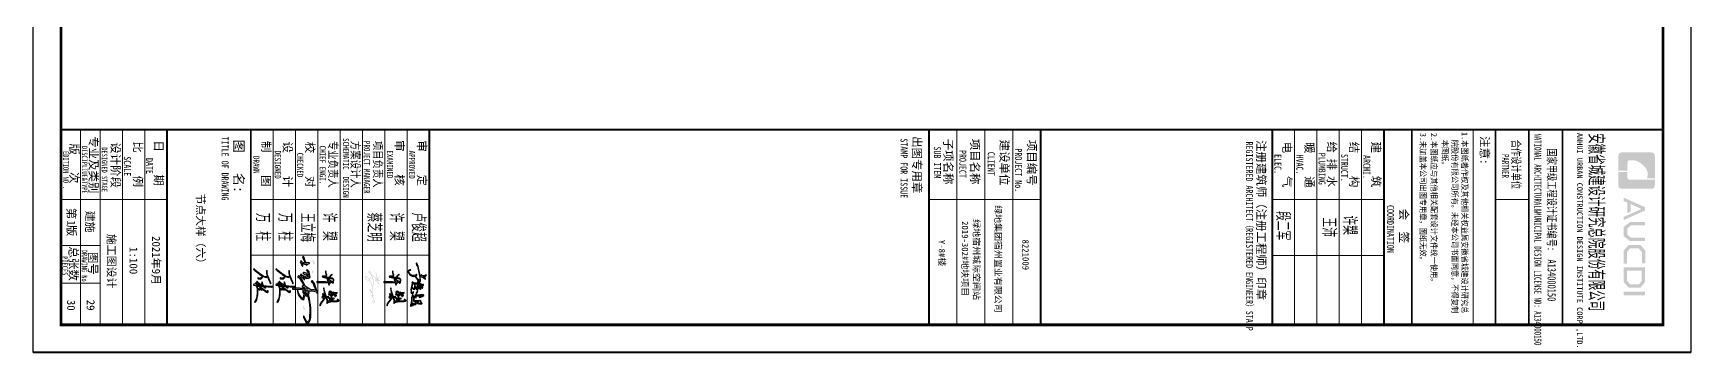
# Model space of a CAD drawing. Extents: x -668857 to 154266, y -275694 to 291306.
# Drawn here: x 90857 to 105707, y 140926 to 143788 of the extents above; entities that cross this region are included whole.
import ezdxf
from ezdxf.enums import TextEntityAlignment as Align

# ---------------------------------------------------------------- set-up
doc = ezdxf.new("R2010")
doc.units = 0
doc.header["$LTSCALE"] = 1000
doc.layers.get('0').update_dxf_attribs({"linetype": 'CONTINUOUS'})
doc.layers.add('yichutu', color=7, linetype='CONTINUOUS')
doc.layers.add('图签文字', color=4, linetype='CONTINUOUS')
for name, color, linetype, lineweight in [('可改文字', 6, 'CONTINUOUS', 18), ('图框', 9, 'CONTINUOUS', 18), ('图签', 147, 'CONTINUOUS', 18)]:
    doc.layers.add(name, color=color, linetype=linetype, lineweight=lineweight)
doc.styles.add('HT', font='simhei.ttf')
doc.styles.add('宋体', font='', dxfattribs={"height": 50})
doc.styles.add('建筑图签-1', font='simhei.ttf', dxfattribs={"width": 0.7})
doc.styles.add('建筑图签-2', font='TXT.shx', dxfattribs={"width": 0.5, "bigfont": 'HZTXT.shx'})
doc.styles.get('宋体').set_extended_font_data('SimSun')

# ---------------------------------------------------------------- blocks, each defined once
blk = doc.blocks.new('院标1')
h = blk.add_hatch(color=150)
h.dxf.hatch_style = 1
edge = h.paths.add_edge_path()
edge.add_spline(control_points=[(116373, 648379), (116379, 648379), (116382, 648379), (116391, 648379), (116391, 648379), (116391, 648379), (116616, 648379), (116616, 648379), (116616, 648379), (116616, 648379), (116616, 648054), (116616, 648054), (116616, 648054), (116616, 648054), (116108, 648054), (116108, 648054), (116108, 648054), (116028, 648054), (115963, 648111), (115963, 648199), (115963, 648199), (115963, 648199), (115963, 649215), (115963, 649215), (115963, 649215), (115963, 649295), (116018, 649360), (116108, 649360), (116108, 649360), (116108, 649360), (116897, 649360), (116897, 649360), (116897, 649360), (116897, 649360), (116897, 649080), (116897, 649080), (116897, 649080), (116897, 649080), (116566, 649140), (116356, 648859), (116356, 648859), (116245, 648719), (116240, 648545), (116247, 648466), (116247, 648466), (116254, 648386), (116247, 648466), (116247, 648466), (116247, 648466), (116247, 648466), (116258, 648374), (116373, 648379)], knot_values=[0, 0, 0, 0, 0.071429, 0.071429, 0.071429, 0.107143, 0.142857, 0.142857, 0.142857, 0.178571, 0.214286, 0.214286, 0.214286, 0.25, 0.285714, 0.285714, 0.285714, 0.321429, 0.357143, 0.357143, 0.357143, 0.392857, 0.428571, 0.428571, 0.428571, 0.464286, 0.5, 0.5, 0.5, 0.535714, 0.571429, 0.571429, 0.571429, 0.607143, 0.642857, 0.642857, 0.642857, 0.678571, 0.714286, 0.714286, 0.714286, 0.75, 0.785714, 0.785714, 0.785714, 0.821429, 0.857143, 0.857143, 0.857143, 0.928571, 1, 1, 1, 1], degree=3, periodic=0)
h = blk.add_hatch(color=150)
h.dxf.hatch_style = 1
edge = h.paths.add_edge_path()
edge.add_spline(control_points=[(117268, 649215), (117268, 649215), (117268, 648199), (117268, 648199), (117268, 648199), (117268, 648114), (117212, 648054), (117123, 648054), (117123, 648054), (117123, 648054), (116663, 648054), (116663, 648054), (116663, 648054), (116663, 648054), (116663, 648379), (116663, 648379), (116663, 648379), (116663, 648379), (116865, 648379), (116865, 648379), (116865, 648379), (116907, 648379), (116941, 648413), (116941, 648455), (116941, 648455), (116941, 648455), (116941, 649360), (116941, 649360), (116941, 649360), (116941, 649360), (117123, 649360), (117123, 649360), (117123, 649360), (117204, 649360), (117268, 649306), (117268, 649215)], knot_values=[0, 0, 0, 0, 0.1, 0.1, 0.1, 0.15, 0.2, 0.2, 0.2, 0.25, 0.3, 0.3, 0.3, 0.35, 0.4, 0.4, 0.4, 0.45, 0.5, 0.5, 0.5, 0.55, 0.6, 0.6, 0.6, 0.65, 0.7, 0.7, 0.7, 0.75, 0.8, 0.8, 0.8, 0.9, 1, 1, 1, 1], degree=3, periodic=0)
blk = doc.blocks.new('ljc')
at = {"linetype": 'Continuous'}
h = blk.add_hatch(color=0, dxfattribs=at)
h.paths.add_polyline_path([(2023, 1568), (2019, 1564), (2020, 1562), (2024, 1562), (2022, 1552), (1955, 1538), (1933, 1530), (1930, 1527), (1929, 1525), (1931, 1523), (1944, 1524), (1946, 1526), (1942, 1528), (1960, 1535), (1967, 1535), (1975, 1538), (1985, 1539), (1998, 1543), (2010, 1544), (2018, 1547), (2025, 1546), (2035, 1549), (2061, 1550), (2052, 1537), (2042, 1528), (2028, 1521), (2023, 1521), (2018, 1526), (2015, 1527), (2013, 1525), (2013, 1521), (2019, 1516), (2022, 1508), (2022, 1494), (2012, 1477), (2000, 1469), (1988, 1467), (1982, 1473), (1980, 1480), (1978, 1482), (1978, 1475), (1981, 1468), (1988, 1463), (1994, 1463), (2005, 1467), (2018, 1478), (2027, 1493), (2028, 1504), (2025, 1517), (2033, 1518), (2054, 1533), (2067, 1549), (2067, 1552), (2064, 1555), (2029, 1553), (2036, 1575), (2049, 1591), (2047, 1593), (2043, 1592), (2028, 1573), (2025, 1589), (2021, 1597), (2018, 1599), (2017, 1597), (2020, 1590)])
h.paths.add_polyline_path([(2081, 1522), (2081, 1528), (2075, 1541), (2093, 1562), (2097, 1572), (2094, 1577), (2087, 1576), (2089, 1572), (2092, 1572), (2091, 1567), (2080, 1551), (2066, 1537), (2065, 1535), (2067, 1533), (2073, 1535), (2077, 1523), (2077, 1513), (2072, 1496), (2072, 1492), (2074, 1490), (2078, 1494), (2083, 1510), (2099, 1510), (2119, 1507), (2119, 1500), (2116, 1496), (2108, 1493), (2087, 1496), (2084, 1492), (2087, 1489), (2103, 1488), (2122, 1483), (2140, 1484), (2148, 1482), (2152, 1486), (2152, 1491), (2148, 1488), (2125, 1488), (2114, 1490), (2124, 1499), (2126, 1509), (2121, 1512), (2119, 1511), (2108, 1514), (2124, 1523), (2132, 1532), (2130, 1535), (2121, 1536), (2115, 1533), (2109, 1533), (2123, 1555), (2121, 1559), (2114, 1557), (2116, 1564), (2115, 1569), (2111, 1573), (2105, 1572), (2093, 1554)])
h.paths.add_polyline_path([(2089, 1535), (2097, 1535), (2112, 1551), (2116, 1552), (2111, 1543), (2099, 1528), (2101, 1526), (2114, 1528), (2121, 1531), (2124, 1530), (2118, 1524), (2101, 1515), (2084, 1514), (2084, 1518)], flags=16)
h.paths.add_polyline_path([(2093, 1537), (2095, 1540), (2103, 1546), (2096, 1537)], flags=16)
h.paths.add_polyline_path([(2093, 1544), (2094, 1549), (2106, 1568), (2109, 1569), (2111, 1567), (2108, 1554), (2104, 1550)], flags=16)
h.paths.add_polyline_path([(2141, 1534), (2138, 1533), (2137, 1531), (2142, 1527), (2155, 1522), (2158, 1523), (2153, 1528)])
h.paths.add_polyline_path([(2175, 1522), (2173, 1524), (2172, 1546), (2183, 1545), (2185, 1547), (2183, 1557), (2178, 1566), (2177, 1561), (2180, 1556), (2181, 1550), (2175, 1550), (2170, 1554), (2169, 1574), (2171, 1574), (2175, 1569), (2176, 1571), (2170, 1579), (2167, 1579), (2165, 1577), (2164, 1562), (2166, 1553), (2163, 1553), (2162, 1551), (2167, 1547), (2169, 1537), (2169, 1524), (2166, 1521), (2165, 1517), (2168, 1513), (2170, 1513), (2173, 1517), (2180, 1517), (2178, 1502), (2175, 1500), (2167, 1499), (2175, 1496), (2180, 1497), (2183, 1500), (2184, 1511), (2187, 1521), (2185, 1523)])
h.paths.add_polyline_path([(2233, 1542), (2233, 1564), (2231, 1567), (2215, 1558), (2210, 1557), (2206, 1552), (2211, 1548), (2211, 1551), (2229, 1560), (2228, 1542), (2227, 1537), (2224, 1533), (2220, 1534), (2213, 1542), (2211, 1543), (2209, 1541), (2209, 1508), (2189, 1508), (2187, 1506), (2191, 1503), (2213, 1503), (2217, 1511), (2222, 1516), (2232, 1518), (2234, 1513), (2234, 1505), (2227, 1505), (2232, 1502), (2232, 1500), (2228, 1497), (2229, 1493), (2239, 1495), (2243, 1489), (2243, 1486), (2212, 1492), (2189, 1492), (2179, 1494), (2176, 1496), (2167, 1496), (2164, 1498), (2154, 1499), (2147, 1503), (2144, 1503), (2143, 1501), (2144, 1498), (2153, 1494), (2174, 1491), (2186, 1487), (2211, 1487), (2222, 1484), (2230, 1484), (2243, 1480), (2249, 1480), (2251, 1482), (2244, 1496), (2246, 1499), (2238, 1503), (2239, 1513), (2237, 1520), (2233, 1523), (2224, 1522), (2214, 1516), (2212, 1522), (2213, 1536), (2220, 1530), (2228, 1530), (2230, 1532)])
at = {"color": 0, "linetype": 'Continuous'}
for points in [[(1930, 1527), (1929, 1525), (1931, 1523), (1944, 1524), (1946, 1526), (1942, 1528), (1960, 1535), (1967, 1535), (1975, 1538), (1985, 1539), (1998, 1543), (2010, 1544), (2018, 1547), (2025, 1546), (2035, 1549), (2061, 1550), (2052, 1537), (2042, 1528), (2028, 1521), (2023, 1521), (2018, 1526), (2015, 1527), (2013, 1525), (2013, 1521), (2019, 1516), (2022, 1508), (2022, 1494), (2012, 1477), (2000, 1469), (1988, 1467), (1982, 1473), (1980, 1480), (1978, 1482), (1978, 1475), (1981, 1468), (1988, 1463), (1994, 1463), (2005, 1467), (2018, 1478), (2027, 1493), (2028, 1504), (2025, 1517), (2033, 1518), (2054, 1533), (2067, 1549), (2067, 1552), (2064, 1555), (2029, 1553), (2036, 1575), (2049, 1591), (2047, 1593), (2043, 1592), (2028, 1573), (2025, 1589), (2021, 1597), (2018, 1599), (2017, 1597), (2020, 1590), (2023, 1568), (2019, 1564), (2020, 1562), (2024, 1562), (2022, 1552), (1955, 1538), (1933, 1530), (1930, 1527)], [(2016, 1561), (2015, 1560), (2017, 1560), (2016, 1561)], [(2017, 1562), (2016, 1561), (2019, 1561), (2017, 1562)], [(2066, 1537), (2065, 1535), (2067, 1533), (2073, 1535), (2077, 1523), (2077, 1513), (2072, 1496), (2072, 1492), (2074, 1490), (2078, 1494), (2083, 1510), (2099, 1510), (2119, 1507), (2119, 1500), (2116, 1496), (2108, 1493), (2087, 1496), (2084, 1492), (2087, 1489), (2103, 1488), (2122, 1483), (2140, 1484), (2148, 1482), (2152, 1486), (2152, 1491), (2148, 1488), (2125, 1488), (2114, 1490), (2124, 1499), (2126, 1509), (2121, 1512), (2119, 1511), (2108, 1514), (2124, 1523), (2132, 1532), (2130, 1535), (2121, 1536), (2115, 1533), (2109, 1533), (2123, 1555), (2121, 1559), (2114, 1557), (2116, 1564), (2115, 1569), (2111, 1573), (2105, 1572), (2093, 1554), (2081, 1522), (2081, 1528), (2075, 1541), (2093, 1562), (2097, 1572), (2094, 1577), (2087, 1576), (2089, 1572), (2092, 1572), (2091, 1567), (2080, 1551), (2066, 1537)], [(2084, 1514), (2084, 1518), (2089, 1535), (2097, 1535), (2112, 1551), (2116, 1552), (2111, 1543), (2099, 1528), (2101, 1526), (2114, 1528), (2121, 1531), (2124, 1530), (2118, 1524), (2101, 1515), (2084, 1514)], [(2093, 1544), (2094, 1549), (2106, 1568), (2109, 1569), (2111, 1567), (2108, 1554), (2104, 1550), (2093, 1544)], [(2093, 1537), (2095, 1540), (2103, 1546), (2096, 1537), (2093, 1537)], [(2138, 1533), (2137, 1531), (2142, 1527), (2155, 1522), (2158, 1523), (2153, 1528), (2141, 1534), (2138, 1533)], [(2144, 1503), (2143, 1501), (2144, 1498), (2153, 1494), (2174, 1491), (2186, 1487), (2211, 1487), (2222, 1484), (2230, 1484), (2243, 1480), (2249, 1480), (2251, 1482), (2244, 1496), (2246, 1499), (2238, 1503), (2239, 1513), (2237, 1520), (2233, 1523), (2224, 1522), (2214, 1516), (2212, 1522), (2213, 1536), (2220, 1530), (2228, 1530), (2230, 1532), (2233, 1542), (2233, 1564), (2231, 1567), (2215, 1558), (2210, 1557), (2206, 1552), (2211, 1548), (2211, 1551), (2229, 1560), (2228, 1542), (2227, 1537), (2224, 1533), (2220, 1534), (2213, 1542), (2211, 1543), (2209, 1541), (2209, 1508), (2189, 1508), (2187, 1506), (2191, 1503), (2213, 1503), (2217, 1511), (2222, 1516), (2232, 1518), (2234, 1513), (2234, 1505), (2227, 1505), (2232, 1502), (2232, 1500), (2228, 1497), (2229, 1493), (2239, 1495), (2243, 1489), (2243, 1486), (2212, 1492), (2189, 1492), (2179, 1494), (2176, 1496), (2167, 1496), (2164, 1498), (2154, 1499), (2147, 1503), (2144, 1503)], [(2163, 1553), (2162, 1551), (2167, 1547), (2169, 1537), (2169, 1524), (2166, 1521), (2165, 1517), (2168, 1513), (2170, 1513), (2173, 1517), (2180, 1517), (2178, 1502), (2175, 1500), (2167, 1499), (2175, 1496), (2180, 1497), (2183, 1500), (2184, 1511), (2187, 1521), (2185, 1523), (2175, 1522), (2173, 1524), (2172, 1546), (2183, 1545), (2185, 1547), (2183, 1557), (2178, 1566), (2177, 1561), (2180, 1556), (2181, 1550), (2175, 1550), (2170, 1554), (2169, 1574), (2171, 1574), (2175, 1569), (2176, 1571), (2170, 1579), (2167, 1579), (2165, 1577), (2164, 1562), (2166, 1553), (2163, 1553)], [(2177, 1569), (2176, 1570), (2175, 1567), (2177, 1565), (2177, 1569)]]:
    blk.add_lwpolyline(points, dxfattribs=at)
blk = doc.blocks.new('A$C6AF37BC7')
h = blk.add_hatch(color=256)
h.paths.add_polyline_path([(660, -48), (672, -48), (678, -96)], flags=16)
h.paths.add_polyline_path([(708, 144), (702, 150), (660, 126), (672, 66), (666, 36), (456, -42), (366, -60), (294, -60), (276, -72), (288, -96), (456, -72), (612, -12), (564, -102), (552, -114), (546, -96), (534, -102), (534, -138), (558, -144), (654, -18), (654, 6), (672, 12), (678, -30), (648, -30), (642, -54), (654, -84), (654, -138), (684, -168), (708, -156), (714, -60), (804, -108), (948, -228), (1038, -258), (1062, -258), (1074, -246), (1056, -228), (1032, -228), (954, -192), (786, -60), (708, -30), (714, 24), (756, 30), (816, 54), (954, 48), (972, 66), (948, 84), (810, 84), (702, 48), (690, 120), (726, 132), (720, 144)])
h.paths.add_polyline_path([(852, 216), (864, 216), (870, 174), (840, 198)], flags=16)
h.paths.add_polyline_path([(-312, 282), (-318, 288), (-336, 288), (-348, 276), (-246, 180), (-222, 192), (-222, 210)], flags=17)
h.paths.add_polyline_path([(546, 330), (552, 330), (564, 300), (558, 216), (486, 174), (462, 180), (438, 222)], flags=16)
h.paths.add_polyline_path([(-102, 342), (-48, 336), (-18, 324), (18, 324), (-36, 246), (-174, 96), (-156, 246), (-132, 306)], flags=16)
h.paths.add_polyline_path([(-66, 366), (-72, 372), (-108, 372), (-138, 342), (-168, 288), (-192, 192), (-204, 18), (-228, -78), (-228, 6), (-258, 42), (-306, 48), (-438, 12), (-456, 12), (-468, 24), (-498, 0), (-486, -12), (-420, -12), (-318, 18), (-270, 18), (-252, -6), (-252, -102), (-264, -138), (-240, -156), (-216, -132), (-192, -72), (-174, 60), (-108, 66), (12, 108), (0, 0), (0, -366), (-18, -342), (-24, -372), (-6, -396), (24, -396), (24, -78), (42, 120), (108, 132), (132, 144), (144, 162), (132, 174), (66, 162), (48, 210), (48, 240), (18, 240), (12, 138), (-144, 90), (-114, 138), (-24, 228), (54, 330), (36, 354), (-18, 354)])
h.paths.add_polyline_path([(756, 378), (750, 384), (732, 384), (714, 366), (732, 360), (738, 324), (714, 180), (714, 156), (726, 144), (750, 162), (762, 366)])
h.paths.add_polyline_path([(498, 516), (492, 522), (474, 516), (492, 474), (486, 378), (444, 336), (468, 324), (552, 366), (426, 246), (408, 210), (414, 192), (462, 150), (504, 150), (552, 180), (552, 138), (570, 132), (582, 150), (588, 198), (666, 258), (648, 246), (690, 240), (702, 258), (666, 294), (588, 240), (588, 324), (564, 348), (630, 402), (654, 426), (654, 438), (636, 444), (534, 390), (576, 432), (618, 456), (630, 480), (606, 486), (570, 462), (516, 408), (516, 492)])
h.paths.add_polyline_path([(846, 594), (840, 600), (828, 600), (798, 570), (780, 522), (792, 516), (840, 570), (852, 516), (864, 264), (840, 246), (792, 246), (786, 258), (804, 294), (804, 324), (786, 330), (756, 264), (756, 240), (810, 204), (786, 174), (792, 162), (822, 186), (888, 102), (900, 96), (918, 114), (894, 216), (882, 510), (870, 570)])
at = {"linetype": 'Continuous'}
for points in [[(-66, 366), (-72, 372), (-108, 372), (-138, 342), (-168, 288), (-192, 192), (-204, 18), (-228, -78), (-228, 6), (-258, 42), (-306, 48), (-438, 12), (-456, 12), (-468, 24), (-498, 0), (-486, -12), (-420, -12), (-318, 18), (-270, 18), (-252, -6), (-252, -102), (-264, -138), (-240, -156), (-216, -132), (-192, -72), (-174, 60), (-108, 66), (12, 108), (0, 0), (0, -366), (-18, -342), (-24, -372), (-6, -396), (24, -396), (24, -78), (42, 120), (108, 132), (132, 144), (144, 162), (132, 174), (66, 162), (48, 210), (48, 240), (18, 240), (12, 138), (-144, 90), (-114, 138), (-24, 228), (54, 330), (36, 354), (-18, 354), (-66, 366)], [(-312, 282), (-318, 288), (-336, 288), (-348, 276), (-246, 180), (-222, 192), (-222, 210), (-312, 282)], [(-102, 342), (-48, 336), (-18, 324), (18, 324), (-36, 246), (-174, 96), (-156, 246), (-132, 306), (-102, 342)], [(708, 144), (702, 150), (660, 126), (672, 66), (666, 36), (456, -42), (366, -60), (294, -60), (276, -72), (288, -96), (456, -72), (612, -12), (564, -102), (552, -114), (546, -96), (534, -102), (534, -138), (558, -144), (654, -18), (654, 6), (672, 12), (678, -30), (648, -30), (642, -54), (654, -84), (654, -138), (684, -168), (708, -156), (714, -60), (804, -108), (948, -228), (1038, -258), (1062, -258), (1074, -246), (1056, -228), (1032, -228), (954, -192), (786, -60), (708, -30), (714, 24), (756, 30), (816, 54), (954, 48), (972, 66), (948, 84), (810, 84), (702, 48), (690, 120), (726, 132), (720, 144), (708, 144)], [(498, 516), (492, 522), (474, 516), (492, 474), (486, 378), (444, 336), (468, 324), (552, 366), (426, 246), (408, 210), (414, 192), (462, 150), (504, 150), (552, 180), (552, 138), (570, 132), (582, 150), (588, 198), (666, 258), (648, 246), (690, 240), (702, 258), (666, 294), (588, 240), (588, 324), (564, 348), (630, 402), (654, 426), (654, 438), (636, 444), (534, 390), (576, 432), (618, 456), (630, 480), (606, 486), (570, 462), (516, 408), (516, 492), (498, 516)], [(546, 330), (552, 330), (564, 300), (558, 216), (486, 174), (462, 180), (438, 222), (546, 330)], [(756, 378), (750, 384), (732, 384), (714, 366), (732, 360), (738, 324), (714, 180), (714, 156), (726, 144), (750, 162), (762, 366), (756, 378)], [(846, 594), (840, 600), (828, 600), (798, 570), (780, 522), (792, 516), (840, 570), (852, 516), (864, 264), (840, 246), (792, 246), (786, 258), (804, 294), (804, 324), (786, 330), (756, 264), (756, 240), (810, 204), (786, 174), (792, 162), (822, 186), (888, 102), (900, 96), (918, 114), (894, 216), (882, 510), (870, 570), (846, 594)], [(852, 216), (864, 216), (870, 174), (840, 198), (852, 216)], [(660, -48), (672, -48), (678, -96), (660, -48)]]:
    blk.add_lwpolyline(points, dxfattribs=at)
blk = doc.blocks.new('GFDDDDRG')
at = {"linetype": 'Continuous'}
h = blk.add_hatch(color=0, dxfattribs=at)
h.paths.add_polyline_path([(898707, -158931), (898709, -158928), (898704, -158914), (898704, -158897), (898689, -158882), (898689, -158871), (898666, -158816), (898649, -158759), (898612, -158707), (898600, -158707), (898591, -158721), (898612, -158738), (898635, -158776), (898646, -158816), (898672, -158871), (898672, -158882), (898640, -158874), (898594, -158871), (898565, -158862), (898488, -158813), (898421, -158684), (898396, -158646), (898373, -158623), (898361, -158623), (898352, -158632), (898349, -158649), (898364, -158652), (898370, -158646), (898396, -158678), (898459, -158796), (898439, -158793), (898430, -158805), (898430, -158813), (898453, -158839), (898462, -158839), (898465, -158833), (898453, -158819), (898470, -158828), (898485, -158851), (898479, -158854), (898465, -158848), (898401, -158845), (898384, -158839), (898263, -158839), (898257, -158845), (898257, -158854), (898263, -158859), (898427, -158865), (898488, -158874), (898499, -158885), (898496, -158888), (898473, -158880), (898450, -158885), (898439, -158897), (898442, -158917), (898473, -158946), (898453, -158966), (898453, -158992), (898447, -159006), (898450, -159018), (898447, -159026), (898424, -159015), (898387, -158975), (898364, -158928), (898358, -158900), (898347, -158880), (898344, -158905), (898355, -158952), (898373, -158986), (898410, -159029), (898439, -159047), (898459, -159047), (898468, -159032), (898468, -159006), (898476, -158972), (898488, -158972), (898514, -158983), (898525, -158975), (898519, -158963), (898499, -158954), (898459, -158908), (898485, -158905), (898502, -158911), (898491, -158914), (898488, -158920), (898519, -158940), (898522, -158963), (898528, -158969), (898542, -159044), (898548, -159055), (898554, -159104), (898560, -159116), (898568, -159228), (898563, -159375), (898557, -159407), (898545, -159435), (898534, -159447), (898522, -159447), (898505, -159430), (898468, -159346), (898462, -159340), (898456, -159343), (898456, -159360), (898476, -159415), (898496, -159450), (898517, -159467), (898528, -159470), (898542, -159464), (898557, -159450), (898574, -159415), (898583, -159360), (898586, -159214), (898580, -159136), (898574, -159119), (898563, -159029), (898540, -158949), (898545, -158949), (898557, -158937), (898551, -158926), (898534, -158920), (898554, -158917), (898557, -158903), (898548, -158897), (898525, -158894), (898517, -158882), (898571, -158888), (898580, -158897), (898600, -158891), (898684, -158908), (898701, -158934)])
h.paths.add_polyline_path([(898519, -158856), (898522, -158859), (898508, -158856), (898502, -158848)], flags=16)
h.paths.add_polyline_path([(898344, -158874), (898347, -158877), (898347, -158865), (898341, -158871)], flags=17)
h.paths.add_polyline_path([(898476, -159219), (898479, -159214), (898459, -159173), (898447, -159165), (898445, -159179), (898456, -159205), (898456, -159222), (898468, -159231)], flags=17)
h.paths.add_polyline_path([(898519, -158407), (898522, -158407), (898517, -158410)], flags=16)
h.paths.add_polyline_path([(898557, -158401), (898560, -158399), (898560, -158390), (898551, -158384), (898514, -158390), (898502, -158387), (898485, -158355), (898459, -158283), (898450, -158275), (898445, -158275), (898436, -158286), (898482, -158390), (898462, -158390), (898427, -158378), (898413, -158350), (898398, -158355), (898396, -158367), (898419, -158416), (898421, -158433), (898433, -158450), (898442, -158448), (898442, -158427), (898433, -158396), (898470, -158410), (898496, -158413), (898508, -158427), (898522, -158424), (898534, -158413)])
h.paths.add_polyline_path([(898563, -158597), (898565, -158594), (898560, -158586), (898554, -158551), (898522, -158505), (898511, -158511), (898508, -158525), (898528, -158545), (898534, -158557), (898537, -158574), (898522, -158580), (898465, -158563), (898453, -158563), (898447, -158568), (898447, -158577), (898456, -158586), (898522, -158612), (898528, -158617), (898537, -158615), (898508, -158597)])
h.paths.add_polyline_path([(898571, -158652), (898574, -158649), (898571, -158632), (898554, -158623), (898551, -158629), (898560, -158638), (898540, -158646), (898499, -158643), (898436, -158615), (898413, -158592), (898401, -158597), (898401, -158612), (898427, -158652), (898468, -158689), (898476, -158689), (898479, -158684), (898442, -158638), (898508, -158666), (898551, -158664)])
h.paths.add_polyline_path([(898629, -158543), (898632, -158540), (898623, -158528), (898617, -158528), (898606, -158543), (898603, -158560), (898594, -158571), (898614, -158574)])
h.paths.add_polyline_path([(898649, -158410), (898652, -158407), (898652, -158396), (898632, -158352), (898632, -158338), (898623, -158332), (898614, -158350), (898635, -158401), (898632, -158407), (898637, -158416)])
h = blk.add_hatch(color=256, dxfattribs=at)
h.paths.add_polyline_path([(897805, -158637), (897807, -158635), (897807, -158631), (897799, -158625), (897787, -158637), (897769, -158637), (897738, -158625), (897688, -158595), (897657, -158571), (897649, -158568), (897588, -158517), (897568, -158497), (897559, -158502), (897559, -158506), (897571, -158514), (897579, -158523), (897652, -158581), (897658, -158583), (897672, -158595), (897730, -158632), (897765, -158647), (897786, -158650), (897798, -158646)])
h.paths.add_polyline_path([(897868, -158758), (897870, -158757), (897868, -158743), (897856, -158722), (897846, -158692), (897838, -158680), (897825, -158644), (897822, -158641), (897820, -158631), (897816, -158623), (897811, -158602), (897805, -158589), (897801, -158560), (897801, -158535), (897798, -158527), (897792, -158539), (897792, -158571), (897802, -158616), (897810, -158631), (897811, -158640), (897823, -158670), (897829, -158679), (897835, -158698), (897849, -158727), (897849, -158733), (897858, -158760), (897862, -158763)])
h.paths.add_polyline_path([(897717, -158653), (897718, -158652), (897718, -158647), (897711, -158643), (897685, -158665), (897679, -158667), (897642, -158656), (897636, -158659), (897634, -158667), (897642, -158673), (897655, -158673), (897666, -158677), (897687, -158679), (897700, -158671)])
h.paths.add_polyline_path([(897903, -158820), (897904, -158818), (897904, -158815), (897898, -158809), (897876, -158814), (897853, -158814), (897738, -158802), (897723, -158772), (897717, -158751), (897717, -158739), (897712, -158734), (897705, -158736), (897703, -158745), (897712, -158770), (897712, -158776), (897724, -158799), (897706, -158800), (897681, -158797), (897673, -158782), (897667, -158776), (897691, -158790), (897696, -158790), (897699, -158787), (897694, -158778), (897678, -158770), (897648, -158749), (897643, -158742), (897627, -158725), (897625, -158721), (897618, -158719), (897612, -158725), (897643, -158758), (897664, -158787), (897669, -158794), (897655, -158796), (897628, -158790), (897618, -158790), (897612, -158775), (897613, -158772), (897637, -158772), (897642, -158775), (897645, -158769), (897642, -158766), (897618, -158763), (897610, -158764), (897604, -158748), (897600, -158743), (897592, -158746), (897597, -158764), (897568, -158769), (897562, -158772), (897555, -158781), (897559, -158790), (897562, -158788), (897591, -158793), (897607, -158799), (897616, -158827), (897622, -158863), (897624, -158937), (897622, -158955), (897619, -158962), (897621, -158973), (897618, -158977), (897618, -158989), (897610, -159012), (897610, -159021), (897586, -159073), (897577, -159084), (897579, -159091), (897585, -159096), (897592, -159093), (897604, -159072), (897616, -159042), (897625, -159013), (897633, -158968), (897636, -158931), (897634, -158875), (897631, -158863), (897630, -158836), (897621, -158799), (897636, -158803), (897670, -158806), (897672, -158811), (897666, -158829), (897676, -158839), (897679, -158836), (897679, -158827), (897687, -158814), (897687, -158808), (897718, -158809), (897732, -158812), (897751, -158829), (897763, -158835), (897777, -158838), (897780, -158832), (897754, -158820), (897748, -158812), (897879, -158826), (897889, -158826)])
h.paths.add_polyline_path([(897822, -158907), (897823, -158905), (897823, -158893), (897820, -158889), (897813, -158887), (897808, -158890), (897805, -158896), (897810, -158902), (897805, -158905), (897798, -158904), (897777, -158893), (897738, -158865), (897733, -158859), (897715, -158847), (897703, -158835), (897697, -158835), (897693, -158841), (897693, -158853), (897696, -158859), (897684, -158853), (897667, -158851), (897658, -158859), (897654, -158857), (897640, -158842), (897634, -158845), (897645, -158865), (897658, -158874), (897669, -158874), (897675, -158865), (897681, -158865), (897709, -158880), (897715, -158872), (897706, -158850), (897789, -158913), (897801, -158917), (897811, -158917), (897822, -158910)], flags=17)
h = blk.add_hatch(color=256, dxfattribs=at)
h.paths.add_polyline_path([(898205, -158637), (898207, -158635), (898207, -158631), (898199, -158625), (898187, -158637), (898169, -158637), (898138, -158625), (898088, -158595), (898057, -158571), (898049, -158568), (897988, -158517), (897968, -158497), (897959, -158502), (897959, -158506), (897971, -158514), (897979, -158523), (898052, -158581), (898058, -158583), (898072, -158595), (898130, -158632), (898165, -158647), (898186, -158650), (898198, -158646)])
h.paths.add_polyline_path([(898268, -158758), (898270, -158757), (898268, -158743), (898256, -158722), (898246, -158692), (898238, -158680), (898225, -158644), (898222, -158641), (898220, -158631), (898216, -158623), (898211, -158602), (898205, -158589), (898201, -158560), (898201, -158535), (898198, -158527), (898192, -158539), (898192, -158571), (898202, -158616), (898210, -158631), (898211, -158640), (898223, -158670), (898229, -158679), (898235, -158698), (898249, -158727), (898249, -158733), (898258, -158760), (898262, -158763)])
h.paths.add_polyline_path([(898117, -158653), (898118, -158652), (898118, -158647), (898111, -158643), (898085, -158665), (898079, -158667), (898042, -158656), (898036, -158659), (898034, -158667), (898042, -158673), (898055, -158673), (898066, -158677), (898087, -158679), (898100, -158671)])
h.paths.add_polyline_path([(898303, -158820), (898304, -158818), (898304, -158815), (898298, -158809), (898276, -158814), (898253, -158814), (898138, -158802), (898123, -158772), (898117, -158751), (898117, -158739), (898112, -158734), (898105, -158736), (898103, -158745), (898112, -158770), (898112, -158776), (898124, -158799), (898106, -158800), (898081, -158797), (898073, -158782), (898067, -158776), (898091, -158790), (898096, -158790), (898099, -158787), (898094, -158778), (898078, -158770), (898048, -158749), (898043, -158742), (898027, -158725), (898025, -158721), (898018, -158719), (898012, -158725), (898043, -158758), (898064, -158787), (898069, -158794), (898055, -158796), (898028, -158790), (898018, -158790), (898012, -158775), (898013, -158772), (898037, -158772), (898042, -158775), (898045, -158769), (898042, -158766), (898018, -158763), (898010, -158764), (898004, -158748), (898000, -158743), (897992, -158746), (897997, -158764), (897968, -158769), (897962, -158772), (897955, -158781), (897959, -158790), (897962, -158788), (897991, -158793), (898007, -158799), (898016, -158827), (898022, -158863), (898024, -158937), (898022, -158955), (898019, -158962), (898021, -158973), (898018, -158977), (898018, -158989), (898010, -159012), (898010, -159021), (897986, -159073), (897977, -159084), (897979, -159091), (897985, -159096), (897992, -159093), (898004, -159072), (898016, -159042), (898025, -159013), (898033, -158968), (898036, -158931), (898034, -158875), (898031, -158863), (898030, -158836), (898021, -158799), (898036, -158803), (898070, -158806), (898072, -158811), (898066, -158829), (898076, -158839), (898079, -158836), (898079, -158827), (898087, -158814), (898087, -158808), (898118, -158809), (898132, -158812), (898151, -158829), (898163, -158835), (898177, -158838), (898180, -158832), (898154, -158820), (898148, -158812), (898279, -158826), (898289, -158826)])
h.paths.add_polyline_path([(898222, -158907), (898223, -158905), (898223, -158893), (898220, -158889), (898213, -158887), (898208, -158890), (898205, -158896), (898210, -158902), (898205, -158905), (898198, -158904), (898177, -158893), (898138, -158865), (898133, -158859), (898115, -158847), (898103, -158835), (898097, -158835), (898093, -158841), (898093, -158853), (898096, -158859), (898084, -158853), (898067, -158851), (898058, -158859), (898054, -158857), (898040, -158842), (898034, -158845), (898045, -158865), (898058, -158874), (898069, -158874), (898075, -158865), (898081, -158865), (898109, -158880), (898115, -158872), (898106, -158850), (898189, -158913), (898201, -158917), (898211, -158917), (898222, -158910)], flags=17)
h = blk.add_hatch(color=0, dxfattribs=at)
h.dxf.hatch_style = 1
h.paths.add_polyline_path([(899783, -158692), (899785, -158692), (899787, -158695), (899789, -158694), (899791, -158697), (899801, -158703), (899787, -158707)], flags=16)
h.paths.add_polyline_path([(899767, -158685), (899770, -158685), (899774, -158689), (899774, -158693), (899777, -158703), (899777, -158709), (899762, -158710), (899756, -158708), (899755, -158707), (899754, -158702), (899761, -158691)], flags=16)
h.paths.add_polyline_path([(899567, -158632), (899579, -158635), (899582, -158638), (899585, -158638), (899587, -158641), (899593, -158643), (899594, -158645), (899599, -158650), (899601, -158653), (899611, -158660), (899611, -158664), (899618, -158671), (899620, -158675), (899624, -158679), (899626, -158685), (899628, -158687), (899628, -158689), (899625, -158690), (899623, -158692), (899615, -158693), (899612, -158695), (899600, -158694), (899583, -158682), (899583, -158680), (899573, -158671), (899573, -158669), (899565, -158658), (899565, -158655), (899563, -158651), (899563, -158636)], flags=16)
h.paths.add_polyline_path([(899571, -158624), (899570, -158623), (899562, -158626), (899556, -158631), (899554, -158639), (899553, -158652), (899555, -158654), (899558, -158666), (899561, -158671), (899564, -158674), (899566, -158678), (899571, -158682), (899570, -158683), (899572, -158684), (899580, -158693), (899582, -158693), (899585, -158696), (899595, -158702), (899607, -158704), (899611, -158707), (899615, -158703), (899623, -158702), (899625, -158700), (899629, -158699), (899631, -158697), (899634, -158697), (899634, -158699), (899638, -158704), (899640, -158711), (899643, -158713), (899643, -158716), (899646, -158719), (899648, -158728), (899651, -158730), (899651, -158732), (899655, -158739), (899655, -158743), (899656, -158743), (899657, -158747), (899660, -158752), (899660, -158755), (899663, -158759), (899667, -158773), (899668, -158775), (899670, -158783), (899672, -158787), (899672, -158790), (899676, -158800), (899676, -158804), (899680, -158812), (899679, -158816), (899682, -158821), (899683, -158831), (899685, -158832), (899684, -158835), (899686, -158837), (899687, -158848), (899688, -158851), (899693, -158906), (899692, -158915), (899691, -158919), (899688, -158920), (899685, -158919), (899684, -158915), (899681, -158912), (899679, -158907), (899663, -158883), (899659, -158879), (899656, -158875), (899652, -158871), (899652, -158870), (899649, -158868), (899649, -158865), (899647, -158863), (899646, -158865), (899640, -158859), (899635, -158859), (899631, -158864), (899634, -158867), (899634, -158871), (899637, -158875), (899638, -158878), (899647, -158889), (899648, -158893), (899651, -158895), (899651, -158898), (899655, -158903), (899656, -158907), (899674, -158926), (899681, -158930), (899684, -158933), (899683, -158935), (899686, -158938), (899687, -158945), (899689, -158946), (899689, -158949), (899691, -158952), (899695, -158963), (899695, -158976), (899690, -158975), (899686, -158971), (899683, -158965), (899675, -158960), (899669, -158962), (899667, -158965), (899667, -158969), (899671, -158971), (899671, -158974), (899683, -158991), (899684, -158996), (899691, -159003), (899693, -159010), (899696, -159012), (899695, -159014), (899705, -159035), (899705, -159038), (899710, -159048), (899714, -159064), (899715, -159066), (899715, -159075), (899718, -159083), (899716, -159088), (899712, -159088), (899707, -159084), (899705, -159084), (899702, -159081), (899698, -159079), (899695, -159075), (899686, -159069), (899681, -159071), (899678, -159074), (899679, -159077), (899689, -159086), (899695, -159088), (899701, -159094), (899703, -159094), (899706, -159097), (899713, -159101), (899719, -159101), (899725, -159096), (899727, -159089), (899726, -159070), (899723, -159063), (899723, -159059), (899717, -159044), (899715, -159035), (899712, -159032), (899709, -159021), (899703, -159011), (899702, -159007), (899697, -159001), (899697, -158999), (899695, -158996), (899691, -158987), (899695, -158989), (899703, -158986), (899703, -158981), (899705, -158979), (899705, -158971), (899701, -158952), (899698, -158947), (899692, -158931), (899697, -158928), (899700, -158922), (899699, -158919), (899702, -158917), (899703, -158907), (899702, -158895), (899700, -158892), (899701, -158884), (899700, -158879), (899699, -158876), (899699, -158862), (899697, -158857), (899698, -158855), (899695, -158852), (899696, -158844), (899695, -158836), (899693, -158834), (899690, -158814), (899687, -158812), (899686, -158802), (899681, -158789), (899677, -158773), (899675, -158771), (899675, -158769), (899671, -158759), (899670, -158755), (899663, -158739), (899663, -158737), (899659, -158731), (899659, -158729), (899656, -158726), (899656, -158723), (899651, -158714), (899650, -158710), (899646, -158706), (899646, -158703), (899643, -158702), (899643, -158699), (899639, -158691), (899647, -158686), (899657, -158676), (899664, -158667), (899666, -158663), (899671, -158658), (899671, -158645), (899669, -158643), (899663, -158649), (899658, -158658), (899658, -158660), (899643, -158678), (899636, -158683), (899634, -158683), (899631, -158677), (899626, -158671), (899625, -158668), (899621, -158665), (899619, -158661), (899615, -158657), (899613, -158653), (899593, -158634), (899581, -158627), (899578, -158627), (899575, -158625)])
h.paths.add_polyline_path([(899631, -158527), (899631, -158527), (899627, -158527), (899623, -158531), (899624, -158539), (899630, -158551), (899632, -158552), (899633, -158558), (899637, -158562), (899638, -158565), (899642, -158568), (899643, -158573), (899647, -158575), (899647, -158577), (899660, -158593), (899660, -158595), (899663, -158597), (899664, -158602), (899669, -158609), (899670, -158614), (899674, -158622), (899674, -158627), (899676, -158629), (899677, -158635), (899679, -158637), (899680, -158645), (899683, -158651), (899683, -158652), (899684, -158654), (899686, -158663), (899692, -158682), (899692, -158687), (899699, -158719), (899699, -158722), (899701, -158734), (899700, -158750), (899702, -158752), (899702, -158773), (899699, -158786), (899696, -158784), (899693, -158780), (899689, -158779), (899686, -158782), (899686, -158786), (899693, -158793), (899702, -158796), (899707, -158794), (899710, -158786), (899711, -158777), (899709, -158772), (899711, -158769), (899711, -158750), (899709, -158742), (899710, -158738), (899708, -158734), (899709, -158730), (899707, -158727), (899708, -158723), (899707, -158710), (899704, -158705), (899705, -158702), (899703, -158695), (899702, -158685), (899700, -158683), (899701, -158683), (899694, -158660), (899693, -158653), (899691, -158650), (899690, -158643), (899688, -158642), (899679, -158615), (899687, -158622), (899711, -158645), (899729, -158658), (899734, -158663), (899738, -158663), (899739, -158667), (899759, -158679), (899753, -158686), (899747, -158696), (899743, -158700), (899742, -158707), (899746, -158712), (899751, -158715), (899752, -158715), (899755, -158716), (899768, -158718), (899776, -158718), (899778, -158716), (899779, -158717), (899781, -158722), (899780, -158724), (899782, -158727), (899782, -158735), (899783, -158737), (899783, -158741), (899785, -158745), (899787, -158761), (899791, -158767), (899796, -158767), (899799, -158763), (899799, -158758), (899795, -158744), (899795, -158739), (899791, -158731), (899788, -158715), (899803, -158710), (899816, -158708), (899819, -158703), (899818, -158698), (899816, -158696), (899806, -158693), (899801, -158690), (899797, -158689), (899780, -158681), (899781, -158679), (899779, -158677), (899781, -158673), (899815, -158647), (899819, -158642), (899819, -158639), (899818, -158636), (899811, -158637), (899796, -158651), (899776, -158664), (899775, -158659), (899774, -158658), (899772, -158647), (899771, -158645), (899771, -158641), (899766, -158623), (899767, -158621), (899765, -158620), (899763, -158603), (899761, -158597), (899761, -158590), (899759, -158585), (899759, -158580), (899760, -158578), (899759, -158576), (899759, -158561), (899757, -158559), (899750, -158559), (899746, -158563), (899747, -158576), (899745, -158579), (899748, -158582), (899751, -158591), (899751, -158594), (899754, -158603), (899754, -158611), (899755, -158613), (899755, -158616), (899757, -158618), (899756, -158620), (899760, -158633), (899759, -158636), (899761, -158643), (899763, -158644), (899763, -158651), (899766, -158655), (899765, -158659), (899767, -158661), (899768, -158671), (899767, -158673), (899765, -158673), (899760, -158669), (899757, -158668), (899755, -158665), (899748, -158663), (899739, -158655), (899731, -158651), (899728, -158647), (899713, -158636), (899682, -158606), (899671, -158594), (899662, -158573), (899658, -158567), (899656, -158562), (899653, -158559), (899649, -158550), (899643, -158543), (899643, -158540), (899635, -158533)])
at = {"layer": '图框'}
h = blk.add_hatch(color=256, dxfattribs=at)
h.paths.add_polyline_path([(922489, -158906), (922489, -158969), (922104, -158969), (922104, -158906)])
h.paths.add_polyline_path([(922431, -158530), (922168, -158530), (922168, -158710), (922221, -158772), (922380, -158772), (922431, -158712)], flags=16)
h.paths.add_polyline_path([(922490, -158471), (922109, -158471), (922109, -158732), (922194, -158831), (922408, -158831), (922490, -158733)])
h.paths.add_polyline_path([(922492, -158399), (922434, -158399), (922434, -158196), (922378, -158129), (922219, -158129), (922167, -158196), (922167, -158400), (922107, -158400), (922107, -158169), (922194, -158067), (922408, -158067), (922492, -158166)])
h.paths.add_polyline_path([(922491, -157658), (922491, -157718), (922235, -157718), (922170, -157775), (922170, -157880), (922235, -157937), (922491, -157937), (922491, -157994), (922217, -157994), (922108, -157912), (922108, -157743), (922218, -157658)])
h.paths.add_polyline_path([(922490, -157392), (922490, -157450), (922108, -157621), (922108, -157564), (922425, -157423), (922231, -157335), (922231, -157471), (922173, -157501), (922173, -157311), (922107, -157282), (922107, -157220)])
at = {"color": 0, "linetype": 'Continuous'}
for points in [[(898557, -158401), (898560, -158399), (898560, -158390), (898551, -158384), (898514, -158390), (898502, -158387), (898485, -158355), (898459, -158283), (898450, -158275), (898445, -158275), (898436, -158286), (898482, -158390), (898462, -158390), (898427, -158378), (898413, -158350), (898398, -158355), (898396, -158367), (898419, -158416), (898421, -158433), (898433, -158450), (898442, -158448), (898442, -158427), (898433, -158396), (898470, -158410), (898496, -158413), (898508, -158427), (898522, -158424), (898534, -158413), (898557, -158401)], [(898571, -158652), (898574, -158649), (898571, -158632), (898554, -158623), (898551, -158629), (898560, -158638), (898540, -158646), (898499, -158643), (898436, -158615), (898413, -158592), (898401, -158597), (898401, -158612), (898427, -158652), (898468, -158689), (898476, -158689), (898479, -158684), (898442, -158638), (898508, -158666), (898551, -158664), (898571, -158652)], [(898563, -158597), (898565, -158594), (898560, -158586), (898554, -158551), (898522, -158505), (898511, -158511), (898508, -158525), (898528, -158545), (898534, -158557), (898537, -158574), (898522, -158580), (898465, -158563), (898453, -158563), (898447, -158568), (898447, -158577), (898456, -158586), (898522, -158612), (898528, -158617), (898537, -158615), (898508, -158597), (898563, -158597)], [(898519, -158407), (898522, -158407), (898517, -158410), (898519, -158407)], [(898707, -158931), (898709, -158928), (898704, -158914), (898704, -158897), (898689, -158882), (898689, -158871), (898666, -158816), (898649, -158759), (898612, -158707), (898600, -158707), (898591, -158721), (898612, -158738), (898635, -158776), (898646, -158816), (898672, -158871), (898672, -158882), (898640, -158874), (898594, -158871), (898565, -158862), (898488, -158813), (898421, -158684), (898396, -158646), (898373, -158623), (898361, -158623), (898352, -158632), (898349, -158649), (898364, -158652), (898370, -158646), (898396, -158678), (898459, -158796), (898439, -158793), (898430, -158805), (898430, -158813), (898453, -158839), (898462, -158839), (898465, -158833), (898453, -158819), (898470, -158828), (898485, -158851), (898479, -158854), (898465, -158848), (898401, -158845), (898384, -158839), (898263, -158839), (898257, -158845), (898257, -158854), (898263, -158859), (898427, -158865), (898488, -158874), (898499, -158885), (898496, -158888), (898473, -158880), (898450, -158885), (898439, -158897), (898442, -158917), (898473, -158946), (898453, -158966), (898453, -158992), (898447, -159006), (898450, -159018), (898447, -159026), (898424, -159015), (898387, -158975), (898364, -158928), (898358, -158900), (898347, -158880), (898344, -158905), (898355, -158952), (898373, -158986), (898410, -159029), (898439, -159047), (898459, -159047), (898468, -159032), (898468, -159006), (898476, -158972), (898488, -158972), (898514, -158983), (898525, -158975), (898519, -158963), (898499, -158954), (898459, -158908), (898485, -158905), (898502, -158911), (898491, -158914), (898488, -158920), (898519, -158940), (898522, -158963), (898528, -158969), (898542, -159044), (898548, -159055), (898554, -159104), (898560, -159116), (898568, -159228), (898563, -159375), (898557, -159407), (898545, -159435), (898534, -159447), (898522, -159447), (898505, -159430), (898468, -159346), (898462, -159340), (898456, -159343), (898456, -159360), (898476, -159415), (898496, -159450), (898517, -159467), (898528, -159470), (898542, -159464), (898557, -159450), (898574, -159415), (898583, -159360), (898586, -159214), (898580, -159136), (898574, -159119), (898563, -159029), (898540, -158949), (898545, -158949), (898557, -158937), (898551, -158926), (898534, -158920), (898554, -158917), (898557, -158903), (898548, -158897), (898525, -158894), (898517, -158882), (898571, -158888), (898580, -158897), (898600, -158891), (898684, -158908), (898701, -158934), (898707, -158931)], [(898519, -158856), (898522, -158859), (898508, -158856), (898502, -158848), (898519, -158856)]]:
    blk.add_lwpolyline(points, dxfattribs=at)
at = {"linetype": 'Continuous'}
for points in [[(897805, -158637), (897807, -158635), (897807, -158631), (897799, -158625), (897787, -158637), (897769, -158637), (897738, -158625), (897688, -158595), (897657, -158571), (897649, -158568), (897588, -158517), (897568, -158497), (897559, -158502), (897559, -158506), (897571, -158514), (897579, -158523), (897652, -158581), (897658, -158583), (897672, -158595), (897730, -158632), (897765, -158647), (897786, -158650), (897798, -158646), (897805, -158637)], [(897868, -158758), (897870, -158757), (897868, -158743), (897856, -158722), (897846, -158692), (897838, -158680), (897825, -158644), (897822, -158641), (897820, -158631), (897816, -158623), (897811, -158602), (897805, -158589), (897801, -158560), (897801, -158535), (897798, -158527), (897792, -158539), (897792, -158571), (897802, -158616), (897810, -158631), (897811, -158640), (897823, -158670), (897829, -158679), (897835, -158698), (897849, -158727), (897849, -158733), (897858, -158760), (897862, -158763), (897868, -158758)], [(898205, -158637), (898207, -158635), (898207, -158631), (898199, -158625), (898187, -158637), (898169, -158637), (898138, -158625), (898088, -158595), (898057, -158571), (898049, -158568), (897988, -158517), (897968, -158497), (897959, -158502), (897959, -158506), (897971, -158514), (897979, -158523), (898052, -158581), (898058, -158583), (898072, -158595), (898130, -158632), (898165, -158647), (898186, -158650), (898198, -158646), (898205, -158637)], [(898268, -158758), (898270, -158757), (898268, -158743), (898256, -158722), (898246, -158692), (898238, -158680), (898225, -158644), (898222, -158641), (898220, -158631), (898216, -158623), (898211, -158602), (898205, -158589), (898201, -158560), (898201, -158535), (898198, -158527), (898192, -158539), (898192, -158571), (898202, -158616), (898210, -158631), (898211, -158640), (898223, -158670), (898229, -158679), (898235, -158698), (898249, -158727), (898249, -158733), (898258, -158760), (898262, -158763), (898268, -158758)], [(897903, -158820), (897904, -158818), (897904, -158815), (897898, -158809), (897876, -158814), (897853, -158814), (897738, -158802), (897723, -158772), (897717, -158751), (897717, -158739), (897712, -158734), (897705, -158736), (897703, -158745), (897712, -158770), (897712, -158776), (897724, -158799), (897706, -158800), (897681, -158797), (897673, -158782), (897667, -158776), (897691, -158790), (897696, -158790), (897699, -158787), (897694, -158778), (897678, -158770), (897648, -158749), (897643, -158742), (897627, -158725), (897625, -158721), (897618, -158719), (897612, -158725), (897643, -158758), (897664, -158787), (897669, -158794), (897655, -158796), (897628, -158790), (897618, -158790), (897612, -158775), (897613, -158772), (897637, -158772), (897642, -158775), (897645, -158769), (897642, -158766), (897618, -158763), (897610, -158764), (897604, -158748), (897600, -158743), (897592, -158746), (897597, -158764), (897568, -158769), (897562, -158772), (897555, -158781), (897559, -158790), (897562, -158788), (897591, -158793), (897607, -158799), (897616, -158827), (897622, -158863), (897624, -158937), (897622, -158955), (897619, -158962), (897621, -158973), (897618, -158977), (897618, -158989), (897610, -159012), (897610, -159021), (897586, -159073), (897577, -159084), (897579, -159091), (897585, -159096), (897592, -159093), (897604, -159072), (897616, -159042), (897625, -159013), (897633, -158968), (897636, -158931), (897634, -158875), (897631, -158863), (897630, -158836), (897621, -158799), (897636, -158803), (897670, -158806), (897672, -158811), (897666, -158829), (897676, -158839), (897679, -158836), (897679, -158827), (897687, -158814), (897687, -158808), (897718, -158809), (897732, -158812), (897751, -158829), (897763, -158835), (897777, -158838), (897780, -158832), (897754, -158820), (897748, -158812), (897879, -158826), (897889, -158826), (897903, -158820)], [(897717, -158653), (897718, -158652), (897718, -158647), (897711, -158643), (897685, -158665), (897679, -158667), (897642, -158656), (897636, -158659), (897634, -158667), (897642, -158673), (897655, -158673), (897666, -158677), (897687, -158679), (897700, -158671), (897717, -158653)], [(897822, -158907), (897823, -158905), (897823, -158893), (897820, -158889), (897813, -158887), (897808, -158890), (897805, -158896), (897810, -158902), (897805, -158905), (897798, -158904), (897777, -158893), (897738, -158865), (897733, -158859), (897715, -158847), (897703, -158835), (897697, -158835), (897693, -158841), (897693, -158853), (897696, -158859), (897684, -158853), (897667, -158851), (897658, -158859), (897654, -158857), (897640, -158842), (897634, -158845), (897645, -158865), (897658, -158874), (897669, -158874), (897675, -158865), (897681, -158865), (897709, -158880), (897715, -158872), (897706, -158850), (897789, -158913), (897801, -158917), (897811, -158917), (897822, -158910), (897822, -158907)], [(898303, -158820), (898304, -158818), (898304, -158815), (898298, -158809), (898276, -158814), (898253, -158814), (898138, -158802), (898123, -158772), (898117, -158751), (898117, -158739), (898112, -158734), (898105, -158736), (898103, -158745), (898112, -158770), (898112, -158776), (898124, -158799), (898106, -158800), (898081, -158797), (898073, -158782), (898067, -158776), (898091, -158790), (898096, -158790), (898099, -158787), (898094, -158778), (898078, -158770), (898048, -158749), (898043, -158742), (898027, -158725), (898025, -158721), (898018, -158719), (898012, -158725), (898043, -158758), (898064, -158787), (898069, -158794), (898055, -158796), (898028, -158790), (898018, -158790), (898012, -158775), (898013, -158772), (898037, -158772), (898042, -158775), (898045, -158769), (898042, -158766), (898018, -158763), (898010, -158764), (898004, -158748), (898000, -158743), (897992, -158746), (897997, -158764), (897968, -158769), (897962, -158772), (897955, -158781), (897959, -158790), (897962, -158788), (897991, -158793), (898007, -158799), (898016, -158827), (898022, -158863), (898024, -158937), (898022, -158955), (898019, -158962), (898021, -158973), (898018, -158977), (898018, -158989), (898010, -159012), (898010, -159021), (897986, -159073), (897977, -159084), (897979, -159091), (897985, -159096), (897992, -159093), (898004, -159072), (898016, -159042), (898025, -159013), (898033, -158968), (898036, -158931), (898034, -158875), (898031, -158863), (898030, -158836), (898021, -158799), (898036, -158803), (898070, -158806), (898072, -158811), (898066, -158829), (898076, -158839), (898079, -158836), (898079, -158827), (898087, -158814), (898087, -158808), (898118, -158809), (898132, -158812), (898151, -158829), (898163, -158835), (898177, -158838), (898180, -158832), (898154, -158820), (898148, -158812), (898279, -158826), (898289, -158826), (898303, -158820)], [(898003, -158781), (898003, -158785), (897979, -158779), (897985, -158776), (897998, -158775), (898003, -158781)], [(898117, -158653), (898118, -158652), (898118, -158647), (898111, -158643), (898085, -158665), (898079, -158667), (898042, -158656), (898036, -158659), (898034, -158667), (898042, -158673), (898055, -158673), (898066, -158677), (898087, -158679), (898100, -158671), (898117, -158653)], [(898222, -158907), (898223, -158905), (898223, -158893), (898220, -158889), (898213, -158887), (898208, -158890), (898205, -158896), (898210, -158902), (898205, -158905), (898198, -158904), (898177, -158893), (898138, -158865), (898133, -158859), (898115, -158847), (898103, -158835), (898097, -158835), (898093, -158841), (898093, -158853), (898096, -158859), (898084, -158853), (898067, -158851), (898058, -158859), (898054, -158857), (898040, -158842), (898034, -158845), (898045, -158865), (898058, -158874), (898069, -158874), (898075, -158865), (898081, -158865), (898109, -158880), (898115, -158872), (898106, -158850), (898189, -158913), (898201, -158917), (898211, -158917), (898222, -158910), (898222, -158907)]]:
    blk.add_lwpolyline(points, dxfattribs=at)
at = {"layer": '图框'}
for p, q in [((920410, -156002), (920410, -159502)), ((921010, -156002), (921010, -159502)), ((921010, -156002), (921010, -159502))]:
    blk.add_line(p, q, dxfattribs=at)
blk.add_lwpolyline([(923310, -107437), (923310, -159999), (893610, -159999), (893610, -107437)], close=True, dxfattribs=at)
blk.add_lwpolyline([(923310, -107437), (923310, -159999), (893610, -159999), (893610, -107437)], close=True, dxfattribs=at)
at = {"layer": '图框', "const_width": 50}
blk.add_lwpolyline([(894110, -159499), (922810, -159499), (922810, -108687), (894110, -108687)], close=True, dxfattribs=at)
at = {"layer": '图框'}
for points, const_width in [([(894110, -156002), (922810, -156002)], 35), ([(894460, -156002), (894460, -158077)], 17.5), ([(894810, -156002), (894810, -159502)], 17.5), ([(894810, -156002), (894810, -159252)], 17.5), ([(895210, -156002), (895210, -159502)], 17.5), ([(895610, -156002), (895610, -159502)], 17.5), ([(896010, -156002), (896010, -159502)], 35), ([(897510, -156002), (897510, -159502)], 35), ([(897910, -156002), (897910, -159502)], 17.5), ([(898310, -156002), (898310, -159502)], 17.5), ([(898710, -156002), (898710, -159502)], 17.5), ([(899110, -156002), (899110, -159502)], 17.5), ([(899510, -156002), (899510, -159502)], 17.5), ([(899910, -156002), (899910, -159502)], 17.5), ([(900310, -156002), (900310, -159502)], 17.5), ([(900710, -159502), (900710, -156002)], 35), ([(900710, -156002), (900710, -159502)], 35), ([(909660, -159502), (909660, -156002)], 35), ([(910160, -156002), (910160, -159502)], 17.5), ([(910660, -156002), (910660, -159502)], 17.5), ([(911160, -156002), (911160, -159502)], 17.5), ([(911660, -156002), (911660, -159502)], 35), ([(911660, -156002), (911660, -159502)], 35), ([(915810, -156006), (915810, -159506)], 35), ([(916210, -156006), (916210, -159506)], 17.5), ([(916610, -156006), (916610, -159506)], 17.5), ([(917010, -156006), (917010, -159506)], 17.5), ([(917410, -156006), (917410, -159506)], 17.5), ([(917810, -156006), (917810, -159506)], 35), ([(917810, -156006), (917810, -159506)], 35), ([(918310, -156006), (918310, -159506)], 30), ([(919410, -156002), (919410, -159502)], 17.5), ([(919810, -156002), (919810, -159502)], 30), ([(919810, -156002), (919810, -159502)], 30), ([(920410, -156002), (920410, -159502)], 30), ([(920410, -156002), (920410, -159502)], 30), ([(921010, -156002), (921010, -159502)], 30), ([(894110, -157252), (894810, -157252)], 17.5), ([(894810, -157252), (896010, -157252)], 17.5), ([(897510, -157252), (900710, -157252)], 17.5), ([(909660, -157252), (911660, -157252)], 17.5), ([(917810, -157256), (915810, -157256)], 17.5), ([(920410, -157252), (919810, -157252)], 17.5), ([(894110, -158077), (894810, -158077)], 17.5), ([(894110, -158077), (894810, -158077)], 17.5), ([(894110, -158077), (894810, -158077)], 17.5), ([(894460, -158077), (894460, -159502)], 17.5), ([(897510, -158252), (900710, -158252)], 17.5), ([(917810, -158256), (915810, -158256)], 17.5), ([(894110, -158752), (894810, -158752)], 17.5)]:
    blk.add_lwpolyline(points, dxfattribs=dict(at, const_width=const_width))
at = {"rotation": 270}
for name, p, xscale, yscale, zscale in [('院标1', (597985, -98428), 0.5, 0.5, 0.5), ('A$C6AF37BC7', (898850, -158729), 0.3999999999068677, 0.4000000000232831, 0.4), ('A$C6AF37BC7', (900050, -158729), 0.3999999999068677, 0.4000000000232831, 0.4)]:
    blk.add_blockref(name, p, dxfattribs=dict(at, xscale=xscale, yscale=yscale, zscale=zscale))
at = {"color": 0, "linetype": 'Continuous', "xscale": 2.399999999906868, "yscale": 2.399999999906868, "zscale": 2.399999999906868, "rotation": 270}
blk.add_blockref('ljc', (896819, -153764, -39423053), dxfattribs=at)
at = {"layer": '图框'}
for s, height, style, width, p in [('TITLE OF DRAWING', 125, '建筑图签-1', 0.7, (896986, -156129)), ('SCHEMATIC  DESIGN', 110, '建筑图签-1', 0.7, (899160, -156153, -899)), ('PROJECT MANAGER', 110, '建筑图签-1', 0.7, (899534, -156204, -899)), ('STAMP FOR ISSUE', 125, '建筑图签-1', 0.7, (909150, -156158)), ('3.未加盖本公司出图专用章，图纸无效。', 105, 'HT', 0.88, (918459, -156061)), (' 2.本图纸应与其他相关配套设计文件统一使用。 ', 105, 'HT', 0.88, (918656, -155989)), ('本图纸。', 105, 'HT', 0.88, (918854, -156184)), ('院股份有限公司所有。未经本公司书面同意，不得复制', 105, 'HT', 0.88, (919029, -156184)), ('1.本图纸著作权及其他相关权益属安徽省城建设计研究总', 105, 'HT', 0.88, (919206, -156045)), ('NATIONAL ARCHITECTURAL&MUNICIPAL DESIGN LICENSE NO: A134000150', 125, '建筑图签-1', 0.6, (920507, -156070)), ('ANHUI URBAN CONSTRUCTION DESIGN INSTITUTE CORP.,LTD.', 100, '建筑图签-1', 0.91, (921271, -156061)), ('EDITION NO .', 100, '建筑图签-1', 0.7, (894147, -156385)), ('DISCIPLIUE&TYPE', 100, '建筑图签-1', 0.7, (894483, -156293)), ('DESIGNED STAGE', 100, '建筑图签-1', 0.7, (894840, -156318)), ('SCALE', 125, '建筑图签-1', 0.7, (895235, -156480)), ('DATE', 125, '建筑图签-1', 0.7, (895634, -156510)), ('EXAMINED  ', 110, '建筑图签-1', 0.7, (899947, -156373, -899)), ('APPROVED ', 110, '建筑图签-1', 0.7, (900342, -156377)), ('SUB ITEM', 125, '建筑图签-1', 0.7, (909748, -156303)), ('PROJECT', 125, '建筑图签-1', 0.7, (910203, -156366)), ('CLIENT', 125, '建筑图签-1', 0.7, (910713, -156399)), ('PROJECT No.', 125, '建筑图签-1', 0.7, (911202, -156337, -899)), ('REGISTERED ARCHITECT（REGISTERED ENGINEER）STAMP', 125, '建筑图签-1', 0.7, (915339, -156216)), ('ELEC.', 125, '建筑图签-1', 0.7, (915850, -156441)), ('HVAC.', 125, '建筑图签-1', 0.7, (916242, -156449)), ('PLUMBING', 125, '建筑图签-1', 0.7, (916639, -156417)), ('STRUCT.', 125, '建筑图签-1', 0.7, (917042, -156437)), ('ARCHI.', 125, '建筑图签-1', 0.7, (917441, -156457)), ('PARTNER', 125, '建筑图签-1', 0.6, (919927, -156439)), ('COORDINATION', 125, '建筑图签-1', 0.7, (917866, -157352)), ('PIECES', 100, '建筑图签-1', 0.7, (894130, -158269)), ('DRAWING No.', 100, '建筑图签-1', 0.7, (894480, -158154))]:
    blk.add_text(s, height=height, rotation=270, dxfattribs=dict(at, style=style, width=width)).set_placement(p)
at = {"layer": '图框', "style": '建筑图签-1', "width": 0.7}
for s, p in [(' DRAWN   ', (897610, -156694)), ('DESIGNED ', (897993, -156662)), ('CHECKED  ', (898394, -156698)), ('CHIEF ENGI.', (898797, -156634))]:
    blk.add_text(s, height=110, rotation=270, dxfattribs=at).set_placement(p, align=Align.MIDDLE)
at = {"layer": '图签', "color": 2, "style": '宋体'}
for s, height, p in [('绿地集团宿州置业有限公司', 114.67, (910841, -157355)), ('1', 143, (894222, -157624)), ('建施', 143.3, (894556, -157454)), ('2019-302#地块项目', 114.67, (910249, -157640)), ('绿地宿州城际空间站', 114.7, (910454, -157607)), ('施工图设计', 143.3, (894941, -157868)), ('2021年9月', 143.3, (895741, -157907)), ('Y-8#楼', 114.7, (909834, -157977)), ('8221009', 114.7, (911334, -157971)), ('1:100', 143.3, (895337, -158105)), ('30', 143.3, (894219, -159050))]:
    blk.add_text(s, height=height, rotation=270, dxfattribs=at).set_placement(p)
at = {"layer": '图签文字', "color": 7, "style": '建筑图签-1'}
for s, height, p in [('专业及类别', 150, (894616, -156121)), ('图   名:', 175, (897207, -156180)), ('制    图', 150, (897706, -156204)), ('审    核', 150, (900098, -156189)), ('审    定', 150, (900499, -156196)), ('出图专用章', 150, (909369, -156120)), ('子项名称', 150, (909930, -156165)), ('项目名称', 150, (910408, -156165)), ('建设单位', 150, (910937, -156182)), ('项目编号', 150, (911426, -156186)), ('注册建筑师（注册工程师）印章', 150, (915537, -156190)), ('给 排 水', 150, (916802, -156214)), ('注意:', 150, (919541, -156118)), ('版   次 ', 150, (894271, -156250)), ('设计阶段', 150, (895010, -156228)), ('比    例', 150, (895411, -156213)), ('日    期', 150, (895784, -156194)), ('设    计', 150, (898093, -156216)), ('校    对', 150, (898494, -156219)), ('电    气', 150, (916001, -156219)), ('暖    通', 150, (916401, -156224)), ('结    构', 150, (917199, -156219)), ('建    筑', 150, (917593, -156217)), ('第 版', 150, (894221, -157402)), ('会  签', 150, (918094, -157419)), ('总张数', 150, (894257, -158096)), ('图号', 150, (894607, -158192))]:
    blk.add_text(s, height=height, rotation=270, dxfattribs=at).set_placement(p)
for s, height, width, p in [('专业负责人', 150, 0.8, (898906, -156203)), ('方案设计人', 150, 0.8, (899309, -156203)), ('项目负责人', 150, 0.8, (899710, -156203)), ('合作设计单位', 150, 0.7, (920105, -156184)), ('安徽省城建设计研究总院股份有限公司', 250, 0.55, (921498, -156066)), ('国家甲级工程设计证书编号:  A134000150', 150, 0.7, (920743, -156338))]:
    blk.add_text(s, height=height, rotation=270, dxfattribs=dict(at, width=width)).set_placement(p)
at = {"layer": '图签文字', "color": 0, "style": '建筑图签-2', "width": 0.7}
for s, p in [('万 柱', (897599, -157492)), ('万 柱', (897999, -157492)), ('王立梅', (898399, -157492)), ('许 槊', (898795, -157487)), ('蔡芝明', (899595, -157487)), ('许 槊', (899995, -157487)), ('卢俊超', (900390, -157487))]:
    blk.add_text(s, height=250, rotation=270, dxfattribs=at).set_placement(p)
at = {"layer": '图签文字', "color": 1, "style": '建筑图签-2', "width": 0.7}
for s, p in [('段二军', (915876, -157462)), ('王沛', (916703, -157575)), ('许槊', (917074, -157539))]:
    blk.add_text(s, height=250, rotation=270, dxfattribs=at).set_placement(p)
blk = doc.blocks.new('yct-1051-594-26275-14850-25-1002.0')
at = {"layer": 'yichutu', "color": 7}
blk.add_lwpolyline([(0, 0), (0, 14850), (26275, 14850), (26275, 0)], close=True, dxfattribs=at)

msp = doc.modelspace()

# ---------------------------------------------------------------- block references
at = {"xscale": 0.5, "yscale": 0.5, "zscale": 0.5}
msp.add_blockref('GFDDDDRG', (-355947.88, 220925.54), dxfattribs=at)
at = {"layer": 'yichutu', "rotation": 270}
msp.add_blockref('yct-1051-594-26275-14850-25-1002.0', (90857.01, 167207.06), dxfattribs=at)

# ---------------------------------------------------------------- texts
at = {"layer": '可改文字', "color": 3, "style": '宋体'}
msp.add_text('节点大样（六）', height=70.321, rotation=270, dxfattribs=at).set_placement((92359.06, 142013.51), align=Align.MIDDLE)
at = {"layer": '图签', "color": 3, "style": '宋体'}
msp.add_text('29', height=71.67, rotation=270, dxfattribs=at).set_placement((91336.77, 141401.67))

doc.saveas('drawing.dxf')
